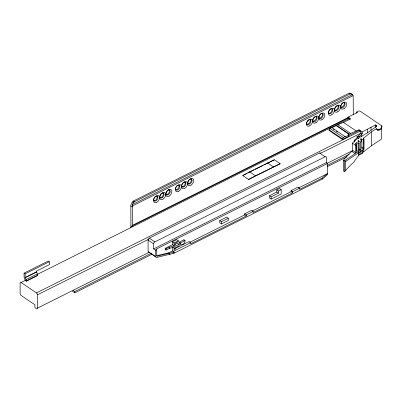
<?xml version="1.0" encoding="UTF-8"?>
<svg xmlns="http://www.w3.org/2000/svg" width="402" height="402" viewBox="0 0 402 402"><rect width="100%" height="100%" fill="white"/><g stroke="black" fill="none" stroke-linecap="round" stroke-linejoin="round"><path stroke-width="0.6" d="M348.66 135.162L345.016 136.981L345.016 136.544L331.68 127.494L329.896 128.384L329.032 129.745L329.017 130.404L342.348 139.459L348.7 136.283L348.66 135.162L348.137 134.806L349.182 134.067L359.046 129.781L362.212 131.931L362.217 133.745L359.353 136.66L357.78 137.313L357.046 136.63L358.353 135.976L361.041 132.891A1.528 0.804 63.4 0 0 360.056 131.178L359.051 130.494L359.046 129.781M342.348 139.459L343.233 137.439L345.016 136.544M363.725 143.011L363.709 138.037L371.488 131.881L376.428 128.64L376.428 129.374L377.699 130.233L378.87 130.223L381.604 128.861L381.895 125.916L360.076 111.103L358.659 110.987L356.785 111.927L356.79 113.148M381.604 128.861L381.895 125.916M331.685 127.931L337.735 124.685L343.559 122.424L350.66 118.876L348.077 117.123L357.504 112.414L356.785 111.927M353.268 115.002L353.202 96.53A4.492 2.779 -55.8 0 0 353.087 95.646A5.563 4.583 89.1 0 0 352.313 94.631A4.492 2.779 -55.8 0 0 351.077 93.942L349.232 93.138L133.328 201.045L132.539 201.93A4.492 2.779 -55.8 0 0 130.841 205.945L130.911 226.03L131.962 226.743L132.364 225.406L349.343 116.962M351.926 151.303L351.825 151.403A104.193 60.657 -0.2 0 0 343.328 160.328L343.363 171.046L344.635 171.373L345.308 170.925A102.51 59.672 -0.2 0 1 353.835 162.172A123.253 96.415 -26 0 1 358.77 155.272A2.673 2.09 -26 0 1 359.051 154.956L361.694 153.705L363.152 152.167L371.533 145.67L381.297 139.263L381.262 128.695M132.364 225.406L132.303 206.935A4.492 2.779 -55.8 0 1 132.414 205.935A5.563 4.583 89.1 0 1 132.364 204.558A4.492 2.779 -55.8 0 1 133.59 202.643L134.379 201.754L350.283 93.852L351.077 93.942M354.177 142.072L354.167 140.363L357.232 137.63L358.8 138.494M174.418 248.873L189.101 241.532L190.734 242.642L190.739 243.778L246.331 215.995L244.697 214.884L244.692 213.758L251.557 210.331L253.19 211.442L253.195 212.563L292.731 192.804L291.098 191.694L291.093 190.573L297.957 187.141L299.59 188.252L299.596 189.377L322.198 178.081L327.68 173.413A1.618 1 -55.8 0 0 327.695 173.172L327.665 163.423L326.379 162.554L326.364 157.473A1.618 1 -55.8 0 0 325.128 156.775L319.585 153.011L149.278 238.125A1.618 1 -55.8 0 0 148.057 240.054L148.097 251.516L155.68 256.667L155.659 250.28L153.619 248.893L153.599 243.818A1.618 1 -55.8 0 1 154.825 241.888L325.128 156.775M155.725 256.989A1.618 1 -55.8 0 0 156.619 257.476L173.986 253.24L322.198 179.161L326.756 175.292M360.669 142.072L358.328 140.66L357.88 140.956L359.137 143.092L359.167 151.062L360.694 150.041L360.669 142.072L361.865 141.268L360.609 139.132L361.051 138.836L363.398 140.248L363.423 148.212L361.895 149.237L361.865 141.268M355.574 143.494L356.85 142.635L358.413 143.579L358.443 151.549L356.438 152.886L356.408 144.921L355.574 143.494L355.574 144.72M343.328 160.328L344.594 160.659L355.107 153.624A0.904 0.482 -63.2 0 0 355.7 152.494L355.669 145.413L356.408 144.921M358.413 143.579L359.137 143.092M363.398 140.248L364.001 139.841L363.709 138.037M345.308 170.925L345.273 161.725L364.031 149.172L364.001 139.841M362.212 131.931L375.629 124.881L376.212 125.278A1.799 1.045 -0.2 0 1 376.232 126.62L368.503 132.102L355.227 140.233L355.368 140.675A104.193 60.657 -0.2 0 0 352.318 143.142L352.348 150.222A0.874 0.402 -68.4 0 1 352.308 150.539A0.904 0.412 -68.5 0 1 352.112 151.031M242.798 175.538L249.627 171.825L274.345 159.77L280.179 163.735L248.632 179.498L242.798 175.538L246.672 173.604M248.632 179.498L255.461 175.79L280.179 163.735M132.364 204.558L352.313 94.631M132.414 205.935L353.087 95.646M24.07 273.134L48.31 261.019L49.361 261.732L49.371 264.652L36.396 271.139L37.296 273.963A2.065 1.09 63.4 0 1 37.602 275.234L37.602 275.601L26.336 281.229L25.286 280.521L24.386 278.058A2.065 1.09 63.4 0 1 24.08 276.787L24.07 273.134L25.12 273.847L25.14 277.606L26.029 279.596A2.065 1.09 63.4 0 1 26.336 280.867L26.336 281.229M25.12 273.847L49.361 261.732M25.13 277.496L36.396 271.868M25.2 277.772L36.466 272.144M131.962 226.05L348.378 117.886M26.029 279.596L37.296 273.963M149.258 252.255L37.476 308.123A1.528 0.804 63.4 0 1 36.492 308.691L34.914 307.62L34.904 304.776L21.135 295.43A1.528 0.804 63.4 0 1 20.135 293.51L20.1 283.063A1.528 0.804 63.4 0 1 21.09 282.495L25.582 280.249M37.376 274.355L349.132 118.545L350.152 119.243M26.336 280.867L37.602 275.234M247.778 173.051L253.868 170.006M254.974 169.453L262.722 165.579M263.828 165.026L274.345 159.77M348.177 135.926L359.051 130.494M21.09 282.495L36.436 292.917L360.544 130.931M37.476 308.123L37.431 294.832L148.544 239.301M320.258 153.479L361.051 133.092M376.428 128.64L377.694 129.504L378.87 129.494L381.598 128.127M153.619 248.893L326.379 162.554M326.761 163.544L352.599 150.629M327.665 163.423L155.986 249.225L156.745 249.737L156.765 256.325L174.041 252.124L174.026 247.104L169.267 248.446L165.981 250.089L165.222 249.577L165.217 248.305L172.388 244.723L174.021 245.833L173.965 247.129M172.388 244.723L172.378 241.823L176.719 239.652L178.352 240.758L178.357 241.687L174.94 243.396L174.95 246.406L179.111 244.326L179.116 245.823L174.955 247.898L174.965 250.521L190.734 242.642M155.659 250.28L156.745 249.737M276.772 192.081L276.767 189.89L279.551 188.498L281.189 189.603L281.204 194.045L271.114 199.085L269.481 197.975L269.476 195.729L276.772 192.081L278.41 193.186L271.109 196.834L269.476 195.729M73.335 290.535L74.792 291.525L151.117 253.376M327.339 165.307L349.222 154.368M172.378 241.823L174.011 242.929L178.352 240.758M276.767 189.89L278.4 190.995L281.189 189.603M72.365 291.189L74.797 292.837L152.242 254.129M327.344 166.619L346.986 156.805M219.758 220.577L226.638 217.135L228.271 218.246L228.281 220.492L221.396 223.934L219.763 222.824L219.758 220.577L221.391 221.683L221.396 223.934M179.161 242.185L183.93 239.803L185.101 240.592A3.146 1.945 -55.8 0 1 182.724 244.516A3.146 1.945 -55.8 0 1 180.332 242.979L179.161 242.185A3.146 1.945 -55.8 0 0 180.789 243.974M165.217 248.305L165.976 248.818L169.262 247.175L174.021 245.833L174.011 242.929M174.88 244.516L177.478 243.215L179.111 244.326M221.391 221.683L228.271 218.246M180.332 242.979L185.101 240.592M156.614 255.667L168.719 252.858L172.408 251.014L174.041 252.124M189.669 242.386L244.697 214.884M252.114 211.176L291.098 191.694M298.52 187.985L327.655 173.609A1.603 0.739 -68.3 0 1 327.459 174.252L327.364 174.468A1.693 0.784 -68.3 0 1 327.007 175.031M244.692 213.758L246.325 214.869L253.19 211.442M291.093 190.573L292.726 191.679L299.59 188.252M361.549 147.082L363.423 148.212M358.82 148.911L360.694 150.041M358.443 151.549L356.881 150.604L356.85 142.635M349.232 93.138L350.283 93.852M361.051 132.951L362.217 133.745M343.559 122.424L356.368 131.122M358.353 135.976L359.353 136.66M337.735 124.685L350.544 133.384M336.373 125.369L349.182 134.067M336.248 125.65L349.062 134.343M333.223 128.977L334.248 129.67M336.298 131.062L337.836 132.107M352.318 143.142L355.669 145.413M329.896 128.384L343.233 137.439M329.032 129.745L342.368 138.796M352.348 150.222L355.7 152.494M351.825 151.403L355.107 153.624M267.516 162.885L273.35 166.845M249.627 171.825L255.461 175.79M133.328 201.045L134.379 201.754M132.539 201.93L133.59 202.643M130.841 205.945L132.303 206.935M149.278 238.125L154.825 241.888M168.719 252.858L169.518 253.406M148.057 240.054L153.599 243.818M151.559 254.044L149.031 252.325A1.618 1 -55.8 0 1 148.142 251.843M152.569 254.732L155.102 256.446M354.167 140.363L354.524 141.484M363.755 151.805L363.745 149.016M378.87 129.494L378.87 130.223M377.694 129.504L377.699 130.233M376.212 125.278L376.217 127.002M375.629 124.881L375.639 127.374M371.488 131.881L371.533 145.67M370.996 127.198L371.006 130.248M367.388 129.343L367.398 133.007M362.207 150.132L362.217 153.227M362.026 150.062L362.036 153.423M361.735 134.288L361.745 136.786M361.051 138.836L361.061 140.67M360.705 151.062L360.715 154.102M359.041 151.946L359.051 154.956M358.76 152.805L358.77 155.272M358.328 140.66L358.328 141.886M357.046 136.63L357.051 137.831M348.077 117.123L348.082 118.952M344.594 160.659L344.635 171.373M322.198 178.081L322.198 179.161M292.726 191.679L292.731 192.804M278.4 190.995L278.41 193.186M271.109 196.834L271.114 199.085M246.325 214.869L246.331 215.995M173.981 252.154L173.986 253.24M172.393 247.25L172.408 251.014M169.262 247.175L169.267 248.446M169.282 253.416L169.287 254.536M165.976 248.818L165.981 250.089M74.792 291.525L74.797 292.837M162.76 192.679A2.829 1.754 -55.8 0 1 162.77 195.935A2.829 1.754 -55.8 0 1 159.73 197.452M154.529 197.382A2.829 1.754 -55.8 0 1 157.805 196.784A2.829 1.754 -55.8 0 1 156.031 200.789A2.829 1.754 -55.8 0 1 153.675 199.317M153.75 198.925A2.829 1.754 -55.8 0 1 154.056 198.131M156.835 195.915A2.829 1.754 -55.8 0 1 156.624 199.005A2.829 1.754 -55.8 0 1 153.84 200.633M167.106 190.91A2.829 1.754 -55.8 0 1 170.242 191.397A2.829 1.754 -55.8 0 1 167.121 195.01A2.829 1.754 -55.8 0 1 166.82 191.241M168.649 189.503A2.829 1.754 -55.8 0 1 169.031 192.674A2.829 1.754 -55.8 0 1 165.875 194.382M189.272 179.694A2.829 1.754 -55.8 0 1 192.091 180.473A2.829 1.754 -55.8 0 1 189.287 184.071A2.829 1.754 -55.8 0 1 188.196 181.066M188.417 180.684A2.829 1.754 -55.8 0 1 188.96 179.985M130.911 226.03A4.492 2.779 -55.8 0 1 130.625 227.663M350.026 93.234A4.492 2.779 -55.8 0 1 351.443 94.204M341.157 104.62A2.829 1.754 -55.8 0 1 344.815 103.103A2.829 1.754 -55.8 0 1 342.911 107.404A2.829 1.754 -55.8 0 1 340.981 105.017M343.715 102.239A2.829 1.754 -55.8 0 1 343.725 105.495A2.829 1.754 -55.8 0 1 340.685 107.012M336.409 106.073A2.829 1.754 -55.8 0 1 338.906 107.223A2.829 1.754 -55.8 0 1 336.208 110.676A2.829 1.754 -55.8 0 1 334.836 108.088M335.012 107.691A2.829 1.754 -55.8 0 1 335.228 107.309M335.484 106.947A2.829 1.754 -55.8 0 1 336.082 106.319M337.791 105.48A2.829 1.754 -55.8 0 1 337.459 108.751A2.829 1.754 -55.8 0 1 334.539 110.088M329.936 109.389A2.829 1.754 -55.8 0 1 332.75 109.937A2.829 1.754 -55.8 0 1 330.394 113.645A2.829 1.754 -55.8 0 1 328.56 111.56M328.69 111.158A2.829 1.754 -55.8 0 1 328.866 110.766M329.082 110.379A2.829 1.754 -55.8 0 1 329.625 109.686M331.424 108.384A2.829 1.754 -55.8 0 1 331.549 111.449A2.829 1.754 -55.8 0 1 328.65 113.263M328.394 113.158A2.829 1.754 -55.8 0 1 328.173 112.992M315.937 116.399A2.829 1.754 -55.8 0 1 315.475 119.851A2.829 1.754 -55.8 0 1 312.47 120.841M321.866 113.163A2.829 1.754 -55.8 0 1 321.992 116.223A2.829 1.754 -55.8 0 1 319.093 118.042M318.836 117.937A2.829 1.754 -55.8 0 1 318.615 117.771M307.776 120.605A2.829 1.754 -55.8 0 1 310.882 120.746A2.829 1.754 -55.8 0 1 308.429 124.61A2.829 1.754 -55.8 0 1 306.837 122.082M307.012 121.685A2.829 1.754 -55.8 0 1 307.49 120.937M309.972 119.69A2.829 1.754 -55.8 0 1 309.329 122.922A2.829 1.754 -55.8 0 1 306.545 124.077M177.644 185.392A2.829 1.754 -55.8 0 1 179.774 186.99A2.829 1.754 -55.8 0 1 176.996 190.211A2.829 1.754 -55.8 0 1 175.729 187.603M175.905 187.211A2.829 1.754 -55.8 0 1 176.126 186.824M176.669 186.131A2.829 1.754 -55.8 0 1 177.307 185.588M178.865 185.216A2.829 1.754 -55.8 0 1 178.222 188.448A2.829 1.754 -55.8 0 1 175.433 189.603M184.83 181.925A2.829 1.754 -55.8 0 1 184.498 185.196A2.829 1.754 -55.8 0 1 181.578 186.533M190.759 178.689A2.829 1.754 -55.8 0 1 190.885 181.749A2.829 1.754 -55.8 0 1 187.985 183.568M187.724 183.463A2.829 1.754 -55.8 0 1 187.508 183.297M319.585 153.011A1.618 1 -55.8 0 1 320.756 153.338M183.93 239.803A3.146 1.945 -55.8 0 1 183.93 240.22M352.122 151.016A0.874 0.402 -68.4 0 1 351.946 151.263M345.273 161.725A102.51 59.672 -0.2 0 1 346.001 160.825M36.436 292.917A1.528 0.804 63.4 0 1 37.431 294.832M348.192 118.766A1.528 0.804 63.4 0 1 349.132 118.545M162.177 197.719A2.829 1.754 -55.8 0 0 163.679 193.322A2.829 1.754 -55.8 0 0 159.976 195.588A2.829 1.754 -55.8 0 0 162.177 197.719M191.03 185.136A3.995 2.477 -55.8 0 0 193.151 178.925A3.995 2.477 -55.8 0 0 187.92 182.131A3.995 2.477 -55.8 0 0 191.03 185.136M163.031 199.131A3.995 2.477 -55.8 0 0 165.157 192.92A3.995 2.477 -55.8 0 0 159.921 196.121A3.995 2.477 -55.8 0 0 163.031 199.131M169.177 196.06A3.995 2.477 -55.8 0 0 171.302 189.844A3.995 2.477 -55.8 0 0 166.066 193.05A3.995 2.477 -55.8 0 0 169.177 196.06M156.886 202.201A3.995 2.477 -55.8 0 0 159.011 195.99A3.995 2.477 -55.8 0 0 153.775 199.196A3.995 2.477 -55.8 0 0 156.886 202.201M309.847 125.756A3.995 2.477 -55.8 0 0 311.967 119.545A3.995 2.477 -55.8 0 0 306.736 122.746A3.995 2.477 -55.8 0 0 309.847 125.756M315.992 122.685A3.995 2.477 -55.8 0 0 318.113 116.469A3.995 2.477 -55.8 0 0 312.882 119.675A3.995 2.477 -55.8 0 0 315.992 122.685M184.885 188.211A3.995 2.477 -55.8 0 0 187.005 181.995A3.995 2.477 -55.8 0 0 181.774 185.201A3.995 2.477 -55.8 0 0 184.885 188.211M322.138 119.615A3.995 2.477 -55.8 0 0 324.258 113.399A3.995 2.477 -55.8 0 0 319.027 116.605A3.995 2.477 -55.8 0 0 322.138 119.615M337.841 111.761A3.995 2.477 -55.8 0 0 339.966 105.55A3.995 2.477 -55.8 0 0 334.735 108.756A3.995 2.477 -55.8 0 0 337.841 111.761M331.695 114.836A3.995 2.477 -55.8 0 0 333.821 108.62A3.995 2.477 -55.8 0 0 328.59 111.826A3.995 2.477 -55.8 0 0 331.695 114.836M343.986 108.691A3.995 2.477 -55.8 0 0 346.112 102.48A3.995 2.477 -55.8 0 0 340.881 105.686A3.995 2.477 -55.8 0 0 343.986 108.691M178.739 191.282A3.995 2.477 -55.8 0 0 180.86 185.071A3.995 2.477 -55.8 0 0 175.629 188.272A3.995 2.477 -55.8 0 0 178.739 191.282M321.283 118.198A2.829 1.754 -55.8 0 0 322.786 113.801A2.829 1.754 -55.8 0 0 319.082 116.072A2.829 1.754 -55.8 0 0 321.283 118.198M315.138 121.273A2.829 1.754 -55.8 0 0 316.64 116.871A2.829 1.754 -55.8 0 0 312.937 119.143A2.829 1.754 -55.8 0 0 315.138 121.273M184.031 186.794A2.829 1.754 -55.8 0 0 185.533 182.397A2.829 1.754 -55.8 0 0 181.83 184.669A2.829 1.754 -55.8 0 0 184.031 186.794"/></g></svg>
